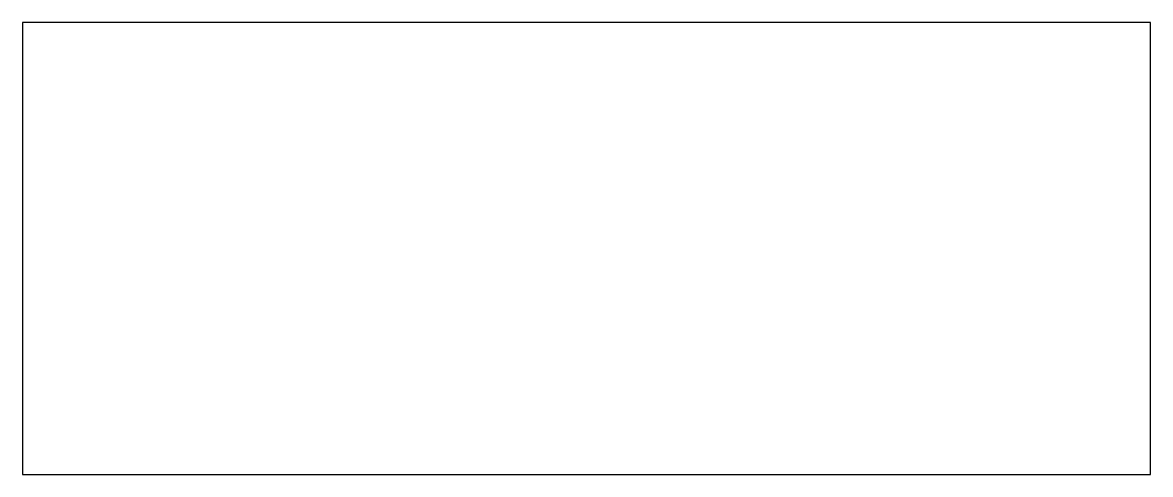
# Model space of a CAD drawing. Header units: millimetres. Extents: x -150 to 249, y -80 to 80.
import ezdxf

# ---------------------------------------------------------------- set-up
doc = ezdxf.new("R2010")
doc.units = ezdxf.units.MM
doc.layers.get('0').update_dxf_attribs({"linetype": 'CONTINUOUS'})

msp = doc.modelspace()

# ---------------------------------------------------------------- linework, layer by layer
msp.add_lwpolyline([(249.36, 80), (-150, 80), (-150, -80), (249.36, -80)], close=True)

doc.saveas('drawing.dxf')
